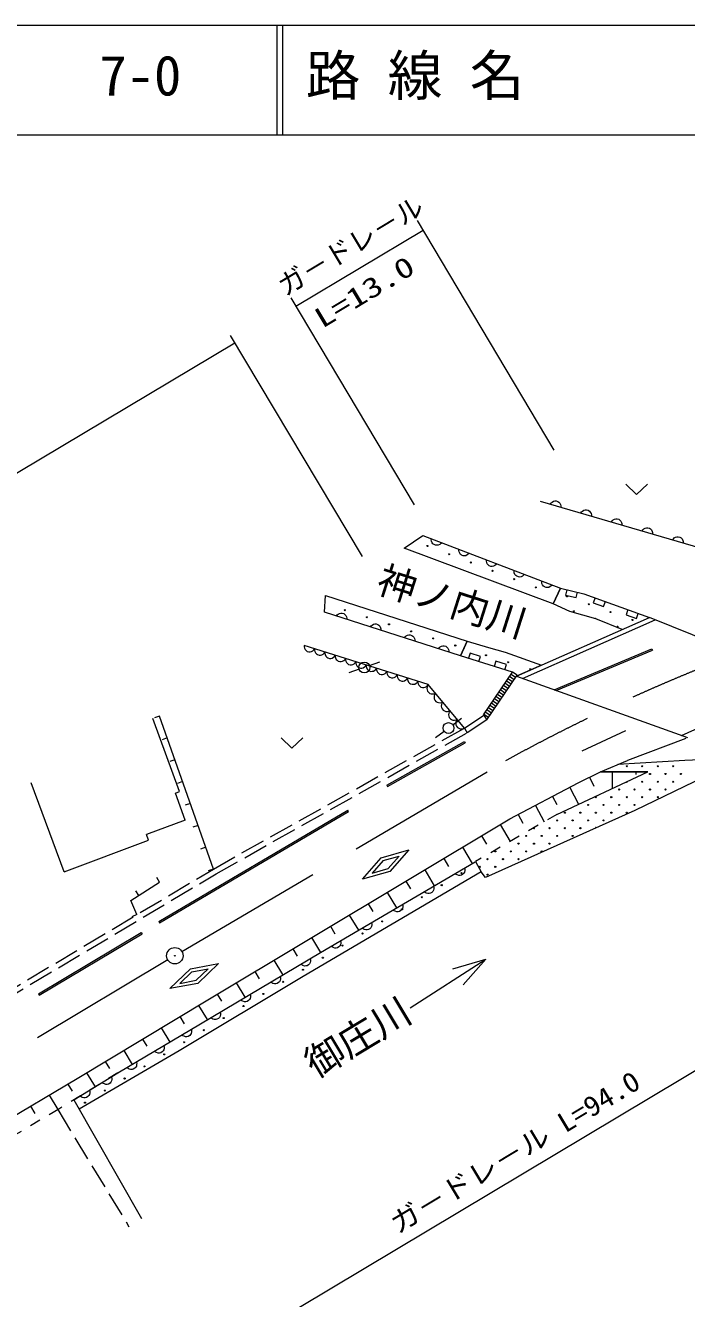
# Model space of a CAD drawing. Units: millimetres, scale not verified. Extents: x -64524 to 575476, y -400299 to -40299.
# Drawn here: x 50230 to 110668, y -156584 to -40299 of the extents above; entities that cross this region are included whole.
import ezdxf
from ezdxf.enums import TextEntityAlignment as Align

# ---------------------------------------------------------------- set-up
doc = ezdxf.new("R2010")
doc.units = ezdxf.units.MM
doc.header["$LTSCALE"] = 1000
for name, pattern in [('USER1', [18.5, 13.875, -4.625]), ('USER2', [3, 2.25, -0.75]), ('USER3', [2, 1, -1])]:
    doc.linetypes.add(name, pattern=pattern)
for name, color, linetype, lineweight in [('M-BGD', 7, 'Continuous', 13), ('M-BMK-LINE', 2, 'USER1', 13), ('M-BMK-SRVR', 3, 'Continuous', 13), ('M-STR-HTXT', 7, 'Continuous', 13), ('M-STR-STR1', 1, 'Continuous', 13), ('M-TTL', 2, 'Continuous', 13), ('M-TTL-LINE', 7, 'Continuous', 13), ('M-TTL-TXT', 7, 'Continuous', 13)]:
    doc.layers.add(name, color=color, linetype=linetype, lineweight=lineweight)
doc.layers.add('M-BMK-HTXT', color=7, linetype='Continuous')
doc.styles.add('ＭＳ ゴシック', font='')
doc.styles.get('ＭＳ ゴシック').set_extended_font_data('MS Gothic')

# ---------------------------------------------------------------- blocks, each defined once
blk = doc.blocks.new('BUHIN1')
at = {"color": 3, "linetype": 'Continuous', "lineweight": 13}
for radius in [750, 22.5]:
    blk.add_circle((0, 0), radius, dxfattribs=at)
blk = doc.blocks.new('BUHIN2')
at = {"color": 7, "linetype": 'Continuous', "lineweight": 13}
blk.add_lwpolyline([(0, -500), (115, -462.5), (212.5, -402.5), (322.5, -305), (382.5, -195), (420, -77.5), (420, 77.5), (382.5, 195), (322.5, 305), (212.5, 402.5), (115, 460), (0, 500)], dxfattribs=at)
blk = doc.blocks.new('BUHIN3')
at = {"color": 7, "linetype": 'Continuous', "lineweight": 13}
blk.add_line((0, 0), (500, 0), dxfattribs=at)
blk = doc.blocks.new('BUHIN4')
at = {"color": 7, "linetype": 'Continuous', "lineweight": 13}
blk.add_lwpolyline([(0, -500), (500, -500), (500, 500), (0, 500)], dxfattribs=at)
blk = doc.blocks.new('BUHIN6')
at = {"color": 7, "linetype": 'Continuous', "lineweight": 13}
blk.add_lwpolyline([(0, 500), (115, 460), (212, 400), (322, 305), (382, 195), (418, 78), (418, -78), (382, -195), (322, -305), (212, -402), (115, -462), (0, -500)], dxfattribs=at)
blk = doc.blocks.new('BUHIN8')
at = {"color": 7, "linetype": 'Continuous', "lineweight": 13}
blk.add_lwpolyline([(-1000, 475), (0, -470), (1000, 475)], dxfattribs=at)
blk = doc.blocks.new('BUHIN10')
at = {"color": 7, "linetype": 'Continuous', "lineweight": 13}
blk.add_circle((0, 0), 500, dxfattribs=at)
blk = doc.blocks.new('BUHIN12')
at = {"color": 7, "linetype": 'Continuous', "lineweight": 13}
blk.add_lwpolyline([(-862, -3000), (0, 0), (855, -3000)], dxfattribs=at)

msp = doc.modelspace()

# ---------------------------------------------------------------- linework, layer by layer
at = {"layer": 'M-BGD'}
for p, q in [((97297, -83739), (114061, -88650)), ((84851, -88057), (86544, -86872)), ((86544, -86872), (99159, -91698)), ((98482, -93137), (84851, -88057)), ((98482, -93137), (99159, -91698)), ((99159, -91698), (98482, -93137)), ((99159, -91698), (101276, -92206)), ((77569, -93899), (77654, -92375)), ((77654, -92375), (90608, -96524)), ((101276, -92206), (107278, -94368)), ((90015, -97879), (77569, -93899)), ((100006, -93815), (98482, -93137)), ((102377, -94492), (100006, -93815)), ((104795, -95465), (102377, -94492)), ((87052, -100503), (75707, -96947)), ((90015, -97879), (90608, -96524)), ((90608, -96524), (90015, -97879)), ((90608, -96524), (92555, -97117)), ((92555, -97117), (94079, -97540)), ((94079, -97540), (97403, -98730)), ((81681, -98766), (82618, -98415)), ((94758, -99370), (90015, -97879)), ((97403, -98730), (95110, -99743)), ((80740, -99103), (79794, -99427)), ((92109, -103263), (94758, -99370)), ((92409, -103712), (95172, -99652)), ((94757, -100261), (94344, -99979)), ((94895, -100058), (94482, -99776)), ((95033, -99855), (94620, -99573)), ((95172, -99652), (94758, -99370)), ((90354, -104483), (87052, -100503)), ((94066, -101276), (93653, -100995)), ((94205, -101073), (93791, -100792)), ((94343, -100870), (93929, -100589)), ((94481, -100667), (94067, -100385)), ((94619, -100464), (94206, -100182)), ((93237, -102494), (92824, -102213)), ((93376, -102291), (92962, -102010)), ((93514, -102088), (93100, -101807)), ((93652, -101885), (93239, -101604)), ((93790, -101682), (93377, -101401)), ((93928, -101479), (93515, -101198)), ((67409, -117352), (62499, -103382)), ((90354, -104483), (92132, -103297)), ((92109, -103263), (92409, -103712)), ((92547, -103509), (92133, -103228)), ((92685, -103306), (92271, -103025)), ((92823, -103103), (92410, -102822)), ((92961, -102900), (92548, -102619)), ((93099, -102697), (92686, -102416)), ((64319, -110270), (61879, -103609)), ((89304, -104174), (90104, -103574)), ((90354, -104483), (90598, -104919)), ((92409, -103712), (90598, -104919)), ((83254, -109686), (90366, -105706)), ((88504, -104775), (87706, -105377)), ((90366, -105706), (90439, -105837)), ((105086, -104737), (101107, -106599)), ((110589, -105414), (105255, -107446)), ((83327, -109817), (90439, -105837)), ((102800, -108462), (105255, -107446)), ((110505, -107446), (104393, -107803)), ((112621, -107361), (110505, -107446)), ((98821, -112357), (107118, -108462)), ((98821, -112357), (107118, -108462)), ((100768, -109478), (102800, -108462)), ((101784, -108970), (102188, -109779)), ((102800, -108462), (107118, -108462)), ((107118, -108462), (102800, -108462)), ((103879, -108462), (103879, -109983)), ((113129, -108547), (105933, -112018)), ((106038, -108462), (106038, -108716)), ((53778, -117606), (50740, -109475)), ((63938, -110409), (64319, -110270)), ((64843, -112880), (63938, -110409)), ((83254, -109686), (83327, -109817)), ((94503, -112780), (100768, -109478)), ((99985, -109891), (100796, -111430)), ((96852, -111542), (97642, -113041)), ((98419, -110717), (98805, -111450)), ((62423, -122134), (79695, -111974)), ((62499, -122263), (79771, -112103)), ((66901, -129290), (94503, -112780)), ((79771, -112103), (79695, -111974)), ((105933, -112018), (92301, -118114)), ((95286, -112368), (95697, -113148)), ((64843, -112880), (61289, -114208)), ((93640, -113296), (94557, -114828)), ((53778, -117606), (61483, -114727)), ((61483, -114727), (61289, -114208)), ((91915, -114328), (92366, -115082)), ((82753, -116314), (85267, -115612)), ((82921, -116578), (84385, -116169)), ((84385, -116169), (83387, -117317)), ((85267, -115612), (83555, -117581)), ((90190, -115360), (91079, -116846)), ((77197, -124965), (91357, -116683)), ((81041, -118283), (82753, -116314)), ((82921, -116578), (81923, -117725)), ((81923, -117725), (83387, -117317)), ((86740, -117424), (87608, -118876)), ((88465, -116392), (88904, -117126)), ((91370, -116675), (91878, -117606)), ((91878, -117606), (75622, -127173)), ((83555, -117581), (81041, -118283)), ((81125, -118199), (81041, -118283)), ((85015, -118456), (85444, -119173)), ((92301, -118114), (91878, -117606)), ((92301, -118114), (91878, -117606)), ((83290, -119488), (84138, -120905)), ((81564, -120519), (81983, -121220)), ((79839, -121551), (80667, -122935)), ((51415, -128738), (60813, -123150)), ((60813, -123150), (60890, -123279)), ((62423, -122134), (62499, -122263)), ((78114, -122583), (78523, -123267)), ((51492, -128867), (60890, -123279)), ((76389, -123615), (77197, -124965)), ((66224, -131491), (77197, -124965)), ((74664, -124647), (75063, -125313)), ((85391, -130033), (92303, -125580)), ((63430, -128274), (65307, -126461)), ((65451, -126740), (64358, -127796)), ((65307, -126461), (67873, -125981)), ((65451, -126740), (66945, -126460)), ((66945, -126460), (65852, -127516)), ((67873, -125981), (65995, -127794)), ((71214, -126711), (71606, -127367)), ((72939, -125679), (73726, -126995)), ((65995, -127794), (63430, -128274)), ((75622, -127173), (64277, -133947)), ((64358, -127796), (65852, -127516)), ((69489, -127743), (70273, -129055)), ((51415, -128738), (51492, -128867)), ((67763, -128774), (68156, -129430)), ((54963, -136487), (66901, -129290)), ((66048, -129804), (66835, -131110)), ((64343, -130833), (64734, -131482)), ((58689, -135979), (66224, -131491)), ((62637, -131861), (63417, -133153)), ((60932, -132889), (61320, -133532)), ((64277, -133947), (55133, -139281)), ((59226, -133917), (59998, -135197)), ((54644, -138444), (58689, -135979)), ((55816, -135973), (56590, -137258)), ((57521, -134945), (57906, -135584)), ((36167, -147578), (54963, -136487)), ((54109, -136991), (54495, -137646)), ((52400, -138000), (53186, -139331)), ((50691, -139008), (51084, -139675)), ((54644, -138444), (60843, -149272))]:
    msp.add_line(p, q, dxfattribs=at)
at = {"layer": 'M-BGD', "linetype": 'USER2'}
for p, q in [((67409, -117352), (90354, -104483)), ((67659, -117785), (90598, -104919)), ((42687, -132084), (67409, -117352)), ((42945, -132513), (67659, -117785)), ((53186, -139331), (59697, -150021))]:
    msp.add_line(p, q, dxfattribs=at)
at = {"layer": 'M-BGD', "linetype": 'USER3'}
for p, q in [((98821, -112357), (91370, -116675)), ((58689, -135979), (53270, -139281)), ((53270, -139281), (41247, -146393))]:
    msp.add_line(p, q, dxfattribs=at)
at = {"layer": 'M-BGD'}
msp.add_lwpolyline([(60424, -121514), (59874, -120231), (62499, -118537)], dxfattribs=at)
for centre in [(86976, -87841), (88958, -88599), (90939, -89357), (92920, -90115), (94902, -90873), (96883, -91631), (99732, -92447), (79426, -93706), (100370, -93805), (101727, -93166), (103723, -93885), (81447, -94352), (83467, -94998), (105719, -94604), (85488, -95644), (87508, -96290), (89529, -96937), (92329, -97824), (94352, -98462), (96374, -99101), (105204, -107962), (106618, -107962), (108032, -107962), (109446, -107962), (107325, -108669), (108739, -108669), (110153, -108669), (104497, -110084), (105911, -110084), (106618, -109377), (107325, -110084), (108032, -109377), (108739, -110084), (109446, -109377), (101668, -111498), (102375, -110791), (103082, -111498), (103789, -110791), (104497, -111498), (105204, -110791), (105911, -111498), (106618, -110791), (108032, -110791), (99547, -112205), (100961, -112205), (102375, -112205), (103789, -112205), (105204, -112205), (98133, -113619), (98840, -112912), (99547, -113619), (100254, -112912), (100961, -113619), (101668, -112912), (103082, -112912), (95304, -115033), (96011, -114326), (96718, -115033), (97426, -114326), (98133, -115033), (98840, -114326), (100254, -114326), (93183, -115741), (94597, -115741), (96011, -115741), (97426, -115741), (91769, -117155), (92476, -116448), (93183, -117155), (93890, -116448), (95304, -116448), (90094, -117722), (92476, -117862), (88282, -118825), (86471, -119929), (82848, -122137), (84659, -121033), (81036, -123241), (79225, -124345), (77413, -125448), (75602, -126552), (73790, -127656), (71979, -128760), (70167, -129864), (68355, -130967), (66544, -132071), (64732, -133175), (62921, -134279), (61109, -135383), (59298, -136487), (57486, -137590), (55675, -138694)]:
    msp.add_circle(centre, 50, dxfattribs=at)
for centre, start, end in [((98864, -92389), 97.58552, 212.02253), ((102366, -94523), 19.36516, 122.84089), ((104362, -95242), 274.02804, 222.14489), ((90306, -97185), 260.18387, 52.54297), ((105204, -109377), 188.75625, 41.5391), ((96718, -113619), 161.44737, 78.73957), ((102375, -113619), 34.53992, 193.64669)]:
    msp.add_arc(centre, 50, start, end, dxfattribs=at)
at = {"layer": 'M-BMK-LINE'}
for p, q in [((64535, -124893), (94128, -107460)), ((63244, -125658), (15170, -154351))]:
    msp.add_line(p, q, dxfattribs=at)
msp.add_arc((174936, -254796), 168041, 96.95935, 118.74323, dxfattribs=at)
at = {"layer": 'M-STR-HTXT'}
for p, q in [((86034, -58117), (98546, -79081)), ((86577, -59027), (74951, -65966)), ((74482, -65181), (85757, -84073)), ((69358, -69304), (-33928, -130950)), ((68957, -68633), (81000, -88811)), ((140247, -118612), (50941, -171913))]:
    msp.add_line(p, q, dxfattribs=at)
at = {"layer": 'M-STR-STR1'}
for p, q in [((95110, -99743), (107278, -94368)), ((95657, -99938), (107795, -94577)), ((122019, -100334), (107278, -94368)), ((98553, -100975), (107483, -97233)), ((98763, -101050), (107541, -97371)), ((107483, -97233), (107541, -97371)), ((95110, -99743), (110755, -105341)), ((110209, -105145), (121503, -100126))]:
    msp.add_line(p, q, dxfattribs=at)
at = {"layer": 'M-TTL'}
msp.add_line((575476, -40299), (-64524, -40299), dxfattribs=at)
at = {"layer": 'M-TTL-LINE'}
for p, q in [((73226, -40299), (73226, -50299)), ((73726, -40299), (73726, -50299)), ((-64524, -50299), (575476, -50299))]:
    msp.add_line(p, q, dxfattribs=at)

# ---------------------------------------------------------------- block references
at = {"layer": 'M-BGD'}
for name, p in [('BUHIN8', (106104, -82682)), ('BUHIN10', (81213, -98942)), ('BUHIN10', (88904, -104474)), ('BUHIN8', (74597, -105857))]:
    msp.add_blockref(name, p, dxfattribs=at)
for name, p, rotation in [('BUHIN6', (98694, -84149), 73.6721), ('BUHIN6', (101488, -84967), 73.6721), ('BUHIN6', (104282, -85786), 73.6721), ('BUHIN6', (87805, -87355), 249.06515), ('BUHIN6', (107076, -86604), 73.6721), ('BUHIN6', (109870, -87423), 73.6721), ('BUHIN6', (90328, -88320), 249.06515), ('BUHIN6', (92851, -89285), 249.06515), ('BUHIN6', (95374, -90251), 249.06515), ('BUHIN6', (97897, -91216), 249.06515), ('BUHIN4', (100217, -91952), 256.50622), ('BUHIN4', (102776, -92747), 250.19228), ('BUHIN6', (79125, -94397), 72.26665), ('BUHIN4', (105778, -93828), 250.19228), ('BUHIN6', (82236, -95392), 72.26665), ('BUHIN6', (85348, -96387), 72.26665), ('BUHIN6', (88459, -97382), 72.26665), ('BUHIN4', (91201, -98252), 72.5496), ('BUHIN4', (93572, -98998), 72.5496), ('BUHIN3', (62499, -103382), 199.36493), ('BUHIN3', (63200, -105378), 199.36493), ('BUHIN3', (63902, -107374), 199.36493), ('BUHIN3', (64603, -109369), 199.36493), ('BUHIN3', (65305, -111365), 199.36493), ('BUHIN3', (66006, -113361), 199.36493), ('BUHIN3', (66707, -115357), 199.36493), ('BUHIN3', (67409, -117352), 199.36493), ('BUHIN6', (89941, -117511), 300.32248), ('BUHIN3', (62499, -118537), 122.83551), ('BUHIN3', (60600, -119763), 122.83551), ('BUHIN6', (87109, -119167), 300.32248), ('BUHIN6', (84277, -120824), 300.32248), ('BUHIN3', (60424, -121514), 203.21862), ('BUHIN6', (81445, -122480), 300.32248), ('BUHIN6', (78613, -124137), 300.32248), ('BUHIN6', (75825, -125781), 300.7433), ('BUHIN12', (92303, -125580), 302.79349), ('BUHIN6', (73082, -127412), 300.7433), ('BUHIN6', (70339, -129044), 300.7433), ('BUHIN6', (67595, -130676), 300.7433), ('BUHIN6', (64968, -132239), 300.77889), ('BUHIN6', (62456, -133735), 300.77889), ('BUHIN6', (59945, -135231), 300.77889), ('BUHIN6', (57678, -136596), 301.35551), ('BUHIN6', (55655, -137828), 301.35551)]:
    msp.add_blockref(name, p, dxfattribs=dict(at, rotation=rotation))
for p, xscale, yscale, rotation in [((76180, -97096), 0.9907701, 0.9907701, 252.59681), ((77125, -97392), 0.9907701, 0.9907701, 252.59681), ((78070, -97688), 0.9907701, 0.9907701, 252.59681), ((79016, -97985), 0.9907701, 0.9907701, 252.59681), ((79961, -98281), 0.9907701, 0.9907701, 252.59681), ((80907, -98577), 0.9907701, 0.9907701, 252.59681), ((81852, -98874), 0.9907701, 0.9907701, 252.59681), ((82798, -99170), 0.9907701, 0.9907701, 252.59681), ((83743, -99466), 0.9907701, 0.9907701, 252.59681), ((84688, -99763), 0.9907701, 0.9907701, 252.59681), ((85634, -100059), 0.9907701, 0.9907701, 252.59681), ((86579, -100355), 0.9907701, 0.9907701, 252.59681), ((87382, -100901), 1.034284, 1.034284, 219.68076), ((88043, -101697), 1.034284, 1.034284, 219.68076), ((88703, -102493), 1.034284, 1.034284, 219.68076), ((89363, -103289), 1.034284, 1.034284, 219.68076), ((90024, -104085), 1.034284, 1.034284, 219.68076)]:
    msp.add_blockref('BUHIN2', p, dxfattribs=dict(at, xscale=xscale, yscale=yscale, rotation=rotation))
at = {"layer": 'M-BMK-SRVR'}
msp.add_blockref('BUHIN1', (63888, -125274), dxfattribs=at)

# ---------------------------------------------------------------- texts
at = {"layer": 'M-BMK-HTXT', "style": 'ＭＳ ゴシック'}
for s, rotation, p in [('神ノ内川', 342.3, (81941, -92737)), ('御庄川', 31, (77163, -137165))]:
    msp.add_text(s, height=2566, rotation=rotation, dxfattribs=at).set_placement(p, align=Align.BOTTOM_LEFT)
at = {"layer": 'M-STR-HTXT', "style": 'ＭＳ ゴシック'}
msp.add_text('ガ－ドレ－ル', height=1833, rotation=31, dxfattribs=at).set_placement((74268, -65542), align=Align.BOTTOM_LEFT)
for s, width, p in [('L=13.0', 1.35, (77639, -68492)), ('ガ－ドレ－ル L=94.0', 1.1, (84539, -151183))]:
    msp.add_text(s, height=1833, rotation=31, dxfattribs=dict(at, width=width)).set_placement(p, align=Align.BOTTOM_LEFT)
at = {"layer": 'M-TTL-TXT', "style": 'ＭＳ ゴシック'}
for s, p in [('路 線 名', (75855, -47799)), ('7-0', (56997, -47799))]:
    msp.add_text(s, height=3666, dxfattribs=at).set_placement(p, align=Align.BOTTOM_LEFT)

doc.saveas('drawing.dxf')
